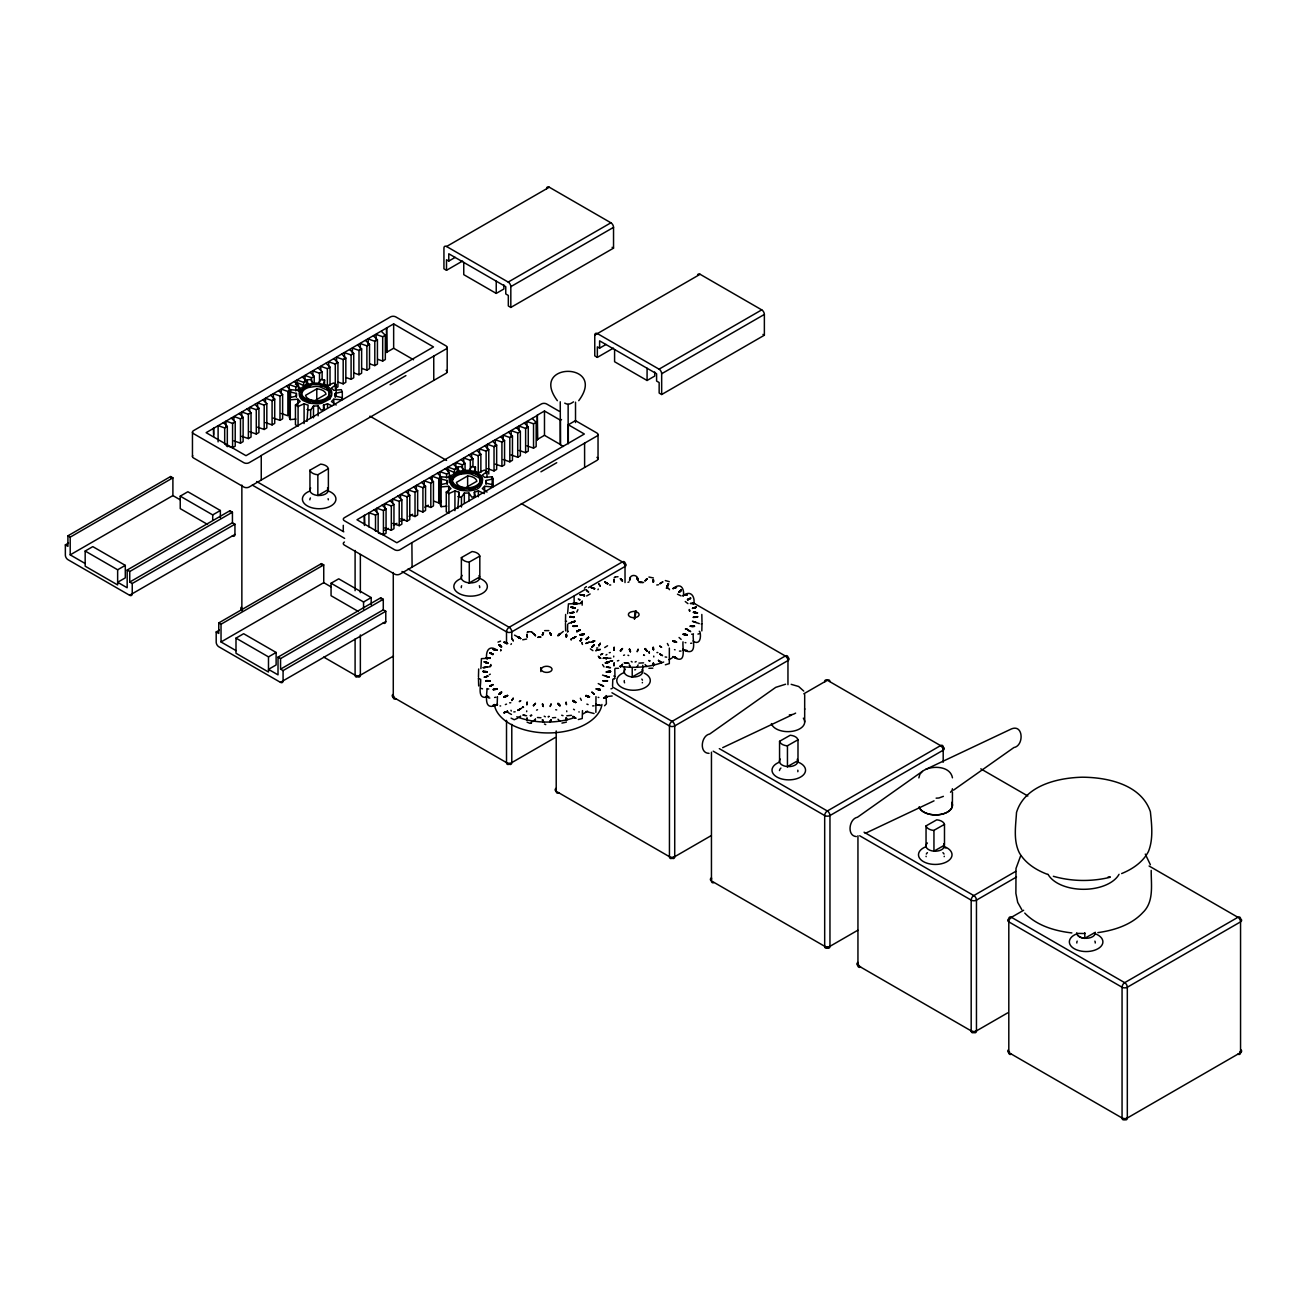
<?xml version="1.0" encoding="UTF-8"?>
<svg xmlns="http://www.w3.org/2000/svg" width="1307" height="1307" viewBox="0 0 1307 1307"><rect width="100%" height="100%" fill="white"/><g stroke="black" fill="none" stroke-linecap="round" stroke-linejoin="round"><path stroke-width="1.5" d="M85.167 551.031L85.167 566.192L117.646 584.948L117.646 569.787L85.167 551.031L92.797 546.62L125.292 565.376L125.292 577.874L117.646 582.269L127.171 587.774L127.171 570.032L229.885 510.743L232.434 512.213L232.434 522.751L129.736 582.056L129.736 571.518L232.434 512.213M235.995 638.126L235.995 653.271L268.49 672.027L268.49 656.882L235.995 638.126L243.641 633.715L276.12 652.471L276.12 664.953L268.49 669.364L278.015 674.853L278.015 657.127L380.713 597.822L383.278 599.292L383.278 609.846L280.564 669.135L280.564 658.597L383.278 599.292M526.884 720.239L527.048 717.837L527.031 720.435M527.195 702.12L526.884 704.718L526.884 703.215M566.601 635.512L566.388 637.015L566.405 634.401L566.552 636.313M613.849 649.269L614.127 647.455L613.914 649.971L613.898 648.468M785.589 684.231L775.737 687.351L709.685 734.028C701.14 735.482 698.869 753.355 709.048 753.338M804.671 709.325L804.687 694.572M922.889 770.999L857.441 817.267C849.109 818.705 846.593 835.876 856.314 836.562M478.46 676.846L478.672 668.988M488.769 696.566L485.992 696.745L488.083 696.745C476.222 700.536 481.303 685.26 480.633 679.199M487.184 659.202C485.485 657.062 486.269 642.75 497.134 650.118L493.164 649.416L497.183 650.232M487.07 688.544C486.563 697.628 483.721 711.09 497.134 704.718L493.18 705.388C495.957 706.401 497.722 702.986 497.51 704.702M497.183 704.604L493.147 705.437L497.183 704.604L497.444 696.615M565.474 622.099L565.637 614.453M567.663 624.436L567.499 632.082L568.218 631.314M574.198 604.438L574.083 596.237M582.154 605.174L582.252 601.334L581.533 602.364M582.481 710.616L582.219 718.54L578.347 719.536M606.138 695.569L606.383 703.836L604.553 705.764M701.826 630.889L701.99 623.243M582.497 644.449L582.023 643.714M613.914 649.971L614.208 647.373L614.159 649.693M669.511 589.702L669.037 588.967M653.418 579.654L653.565 581.566M566.601 719.324L566.339 717.935L566.307 720.5L566.552 718.523M297.016 385.679L300.153 387.999L297.833 390.303L290.268 389.682L289.304 391.773L296.395 393.423L296.395 396.086L289.304 397.736L290.268 399.811L290.268 419.58L295.937 419.122M450.98 475.078L448.677 477.382L441.113 476.777L440.149 478.852L447.223 480.502L447.223 483.165L440.149 484.832L441.113 486.907L441.113 506.675L446.782 506.201M526.672 711.678L526.721 710.877M613.686 656.931L613.735 656.114M526.95 634.499L527.048 637.015L527.031 634.401M566.486 720.353L566.388 717.837M613.963 579.736L614.078 582.252L614.045 579.654M683.006 596.27C684.803 593.051 682.858 580.357 672.958 588.624L676.52 587.333M526.835 704.032L527.048 702.3L526.884 704.718M566.486 704.62L566.143 702.071L566.307 704.457M918.87 777.894L919.834 774.316L922.252 771.489M531.394 723L531.443 721.921L531.345 723.179M653.418 665.671L653.402 663.074L653.631 664.577M653.631 580.765L653.402 582.252M687.319 594.652L683.332 595.371C693.233 588.607 695.553 601.089 693.282 604.438M566.241 636.803L566.307 634.336L566.143 636.721M500.744 650.592L500.81 649.628L500.712 650.755M490.909 664.479L490.027 666.733L482.92 667.681L487.005 667.06M577.923 609.666L576.779 612.052M926.402 769.088L1011.52 728.881C1023.626 723.964 1024.051 745.84 1013.905 747.539L953.489 790.163M649.073 652.945L649.22 651.556L649.367 653.075M571.175 639.695L571.273 638.731L571.143 639.875M634.336 619.028L635.12 611.594L636.084 611.121L634.745 618.815M614.127 647.455L614.045 649.775M510.972 710.273L511.282 711.041M687.319 650.674L683.332 649.971C698.706 657.062 691.909 639.384 693.396 633.781M567.597 613.587L568.447 603.867L580.275 603.573L582.236 601.351L581.599 602.282M584.474 588.183L586.402 586.582M566.356 722.15L561.945 723.098M614.094 577.939L615.205 576.975M566.339 636.901L566.405 634.401M590.16 593.966L586.647 595.959M307.031 421.36L308.093 405.121L304.09 403.798L298.078 406.51L295.447 404.99L300.153 401.51L297.833 399.207L290.268 399.811M307.031 383.964L307.031 380.01L310.641 379.455L313.5 383.539L318.124 383.539L320.983 379.455L324.577 380.01L323.515 384.372L327.518 385.712L333.53 383L336.177 384.519L336.177 396.38M457.875 508.439L458.937 492.216L454.934 490.877L448.905 493.589L446.275 492.069L450.98 488.606L448.677 486.286L441.113 486.907M457.875 473.02L457.875 467.089L461.469 466.534L464.328 470.634L468.952 470.634L471.811 466.534L475.421 467.089L474.343 471.468L478.346 472.791L484.374 470.079L487.005 471.598L487.005 477.529M551.031 704.032L550.149 706.483L551.08 704.13M638.045 649.269L637.179 651.736L638.094 649.383M693.543 641.557L693.151 640.806M328.367 398.047L329.478 396.005M329.397 396.266L328.776 391.724A10.407 6.012 0 0 0 327.6 390.319L319.856 386.823A14.148 8.169 0 0 0 315.559 386.431L308.697 387.46A14.148 8.169 0 0 0 303.191 390.63L301.492 393.75A14.148 8.169 0 0 0 302.587 397.834L303.91 399.223M637.898 579.736L637.032 577.906L638.094 580.422C638.502 574.051 629.239 573.642 629.631 580.177L630.301 578.07M584.523 595.388L584.474 596.27M550.018 722.183L550.884 720.353M638.094 664.904L636.934 667.469M551.08 719.667L550.1 722.101L550.95 719.847L550.525 721.056M629.517 580.243L630.431 577.906M542.601 634.941L543.287 632.833M490.288 674.167L489.373 674.641M668.547 583.886L667.371 586.304L668.547 583.886L667.893 585.667M581.599 638.747L580.88 640.43M595.861 712.331L595.992 696.615M512.099 700.323L513.324 698.052L512.148 699.882M599.112 645.576L600.338 643.305L599.178 645.135M511.854 700.568L512.573 699.114M598.867 645.805L599.586 644.367M300.022 392.002L299.711 392.688A16.19 9.345 0 0 0 299.711 396.511L300.136 397.426A16.141 9.312 0 0 0 303.126 400.579L309.138 403.177L317.242 403.896A16.19 9.345 0 0 0 321.996 403.177L329.707 399.141M452.908 479.228L452.336 480.829A14.148 8.169 0 0 0 452.925 484.162M629.092 581.844L627.981 582.318M614.927 678.202L613.882 678.872L614.649 678.562M701.892 623.57L701.255 624.027M565.523 621.871L566.568 621.233M667.24 586.075L668.367 583.706L667.142 585.993M582.203 601.465L581.501 602.462M580.226 640.838L581.452 638.551L580.357 641.051L581.533 638.649L580.308 640.936L581.288 639.646M1020.767 855.546L1016.013 868.42L1015.882 893.367L1017.712 902.418L1021.813 909.672M595.976 651.033L596.139 650.461M668.302 584.899L667.371 586.304M300.153 391.741L304.123 387.983L310.658 385.696M452.941 479.179L454.035 477.725A14.148 8.169 0 0 1 459.541 474.539L460.783 474.18M636.166 661.554L635.12 662.045M310.641 417.962L310.641 410.055L313.5 405.971L318.124 405.971L320.983 410.055L324.577 409.499L323.515 405.121L327.518 403.798L332.027 405.824M461.469 507.018L461.469 497.134L464.328 493.049L468.952 493.049L471.811 497.134L475.421 496.578L474.343 492.216L478.346 490.877L484.374 493.589M527.178 632.359L528.191 631.722M612.166 695.994L605.353 696.68L607.445 696.631M535.347 703.395L533.321 705.404M622.361 648.631L620.498 650.87L622.361 648.631L620.335 650.657L622.263 648.533L621.331 649.579M595.927 704.718L595.976 703.82M683.006 641.851C682.254 648.68 687.139 665.606 672.958 656.718L676.52 658.009L673.04 656.735M533.485 721.366L534.922 719.765M622.263 664.593L620.335 666.701L622.491 664.381L620.433 666.668L621.936 665.018M336.177 384.519L331.472 387.999L333.775 390.303L341.339 389.682L342.303 391.773L335.229 393.423L335.229 396.086L342.303 397.736L341.339 399.811L333.775 399.207L331.472 401.51L336.177 404.99M487.005 471.598L482.299 475.078L484.619 477.382L492.184 476.777L493.147 478.852L486.057 480.502L486.057 483.165L493.147 484.832L492.184 486.907L484.619 486.286L482.299 488.606L487.005 492.069M536.556 710.109L537.536 709.734M623.57 655.362L624.55 654.987M557.958 635.708L563.317 631.428M535.429 719.226L533.321 721.448L535.478 719.144M645.887 579.802L646.932 578.821L645.103 580.782L647.145 578.642L644.988 580.945M622.491 664.381L620.433 666.668L621.593 665.524M558.873 634.565L559.919 633.568L558.007 635.61L559.951 633.487L558.089 635.545M329.723 399.125L331.668 395.564L331.275 392.378M593.607 645.838L592.022 647.063L594.211 644.906L592.022 647.063L594.211 644.906L592.872 646.524M679.885 591.777L681.274 590.258L679.052 592.3L681.143 590.029L678.856 591.957L681.045 589.931L679.003 592.185L680.62 591.091M499.829 693.69L501.61 692.089L499.225 694.213L500.467 693.053M586.843 638.943L588.542 637.359L586.418 639.352M499.176 694.295L501.529 692.106L499.176 694.295L500.581 693.02M586.206 639.548L588.542 637.359L586.206 639.548L587.595 638.257M487.184 695.651L486.923 696.304M682.94 649.938L683.006 649.073M499.225 694.213L501.414 692.253M699.163 633.732L697.954 634.091M548.989 716.465L548.107 716.808L549.054 716.416M594.26 645.021L591.989 646.932M681.274 590.258L678.937 592.071L680.081 591.025M327.926 398.553L326.423 399.828M610.941 688.854L612.248 688.397M598.296 589.049L597.952 589.702M648.893 577.04L653.369 577.939M618.57 668.285L615.238 668.367M606.138 659.3L606.481 658.434M578.723 400.694C608.049 361.582 528.044 361.582 557.37 400.694M618.766 660.492L617.41 660.901M612.428 660.917L610.189 660.721L612.624 660.754M605.108 697.807L603.638 698.069L605.337 697.611M531.377 715.484L530.397 715.681L531.753 715.256M477.676 486.596L480.47 482.528L479.62 478.803A10.407 6.012 0 0 0 478.427 477.398L470.683 473.902A14.148 8.169 0 0 0 466.403 473.51L460.881 474.163M607.543 645.772L604.716 647.537M522.245 707.495L523.535 707.283L522.604 707.299M609.258 652.748L610.32 652.503M511.413 643.714L510.939 644.449M519.304 709.619L517.915 710.387L520.79 708.59L517.915 710.387L520.79 708.59M665.361 664.789L669.315 663.58L669.347 648.092M544.611 630.628L548.826 630.611M574.165 637.571L572.842 638.453L575.635 636.77L572.809 638.535L575.799 636.623L573.005 638.371M662.665 582.023L660.019 583.608M519.778 701.516L520.66 700.895M661.228 582.742L659.855 583.706L662.747 581.876M519.255 701.581L520.594 700.65M572.907 638.404L575.733 636.64M606.922 654.464L605.958 655.068M490.697 685.881L492.821 684.721L489.749 686.355L492.984 684.574L489.864 686.224M577.727 631.118L579.834 629.958L576.877 631.461L579.998 629.811L576.779 631.608L579.932 629.827L576.812 631.51L579.883 629.876L578.298 630.628M688.724 599.456L690.7 598.214L687.629 599.848L689.753 598.916M477.251 486.907L475.307 488.017M518.944 709.832L519.892 709.227M658.467 584.752L656.784 584.997M923.445 770.624L925.715 769.382M491.285 685.374L489.798 686.273L492.902 684.59L491.236 685.44M795.62 713.116L794.133 713.9A12.711 12.547 53.7 0 1 792.892 714.357L791.241 714.717A16.762 9.672 0 0 1 789.33 714.88M943.393 796.355L939.014 797.956A16.762 9.672 0 0 1 936.122 798.152M446.569 246.5L549.283 187.211L610.908 222.794A3.725 2.157 60 0 1 613.538 227.353L613.538 248.134L510.825 307.439L508.325 305.985L508.325 295.447L505.76 293.961L505.76 286.674L448.775 253.77L448.775 261.073L446.504 259.75L446.504 270.304L443.939 268.817L443.939 248.02A3.725 2.157 60 0 1 446.569 246.5L508.194 282.083A3.725 2.157 60 0 1 510.825 286.641L510.825 307.439M448.775 261.073L455.195 257.365M446.504 270.304L462.564 261.024M386.464 328.057L393.652 323.907L433.499 346.927L245.994 455.686L206.13 432.666L386.464 328.057L386.709 352.531L386.709 328.188M295.447 384.519L298.078 383L304.09 385.712L308.093 384.372L307.031 380.01M218.106 441.88L218.106 425.657L224.69 427.944L227.32 426.425L223.366 422.618M225.997 427.177L225.997 421.099L232.581 423.386L235.211 421.867L231.274 418.06M233.904 420.593L233.904 416.541L240.488 418.828L243.118 417.309L239.165 413.502M241.795 418.06L241.795 411.983L248.379 414.254L251.026 412.734L247.072 408.944M249.702 411.476L249.702 407.425L256.286 409.695L258.917 408.176L254.963 404.369M257.61 408.944L257.61 402.85L264.194 405.137L266.824 403.618L262.87 399.811M265.501 402.344L265.501 398.292L272.085 400.579L274.715 399.06L270.778 395.253M273.408 399.811L273.408 393.734L279.992 396.021L282.622 394.502L278.669 390.695M281.299 393.227L281.299 389.176L287.883 391.447L290.53 389.927L286.576 386.137M289.206 390.695L289.206 384.617L295.79 386.888L298.421 385.369L294.467 381.579M297.097 384.111L297.097 380.043L303.681 382.33L306.328 380.811L302.374 377.004M305.005 381.579L305.005 375.485L311.589 377.772L314.219 376.253L310.265 372.446M312.912 374.978L312.912 370.927L319.496 373.214L322.126 371.694L318.173 367.888M320.803 370.42L320.803 366.368L327.387 368.639L330.017 367.12L326.08 363.33M328.71 365.862L328.71 361.81L335.295 364.081L337.925 362.562L333.971 358.772M336.602 363.33L336.602 357.236L343.186 359.523L345.832 358.004L341.879 354.197M344.509 358.772L344.509 352.678L351.093 354.965L353.723 353.445L349.77 349.639M352.416 354.197L352.416 348.119L359 350.407L361.631 348.887L357.677 345.081M360.307 349.639L360.307 343.561L366.891 345.849L369.522 344.313L365.584 340.523M368.215 345.081L368.215 339.003L374.799 341.274L377.429 339.755L373.475 335.964M376.106 340.523L376.106 334.445L382.69 336.716L385.32 335.196L381.383 331.39M316.784 388.865L305.609 395.318A10.244 5.914 0 0 0 314.824 400.645L325.998 394.191A10.244 5.914 0 0 0 316.784 388.865L316.784 400.726M232.434 522.751L234.95 524.205L234.95 534.449L129.605 595.273L67.98 559.69A3.725 2.157 60 0 1 65.35 555.132L65.35 544.888L67.915 546.359L67.915 535.821L170.629 476.532L172.9 477.839L172.9 495.582L70.202 554.871L85.167 563.513M386.464 352.384L393.652 348.25L413.567 359.752M508.194 282.083L610.908 222.794M67.915 535.821L70.202 537.144L172.9 477.839M463.756 262.413L463.756 274.65L496.235 293.405L503.881 288.994L503.881 284.91M510.825 286.641L613.538 227.353M225.997 445.426L232.581 447.713L235.211 446.193L235.211 421.867M233.904 440.867L240.488 443.155L243.118 441.635L243.118 417.309M241.795 436.309L248.379 438.58L251.026 437.061L251.026 412.734M249.702 431.751L256.286 434.022L258.917 432.503L258.917 408.176M257.61 427.177L264.194 429.464L266.824 427.944L266.824 403.618M265.501 422.618L272.085 424.906L274.715 423.386L274.715 399.06M273.408 418.06L279.992 420.348L282.622 418.828L282.622 394.502M338.252 382.134L343.186 383.85L345.832 382.33L345.832 358.004M346.159 377.576L351.093 379.291L353.723 377.772L353.723 353.445M354.05 373.018L359 374.733L361.631 373.214L361.631 348.887M361.957 368.46L366.891 370.175L369.522 368.639L369.522 344.313M369.848 363.901L374.799 365.601L377.429 364.081L377.429 339.755M377.756 359.327L382.69 361.042L385.32 359.523L385.32 335.196M65.35 544.888L68.552 543.026M207.584 524.434L180.235 508.635L180.235 496.154L187.865 491.742L220.36 510.498L220.36 517.637M261.057 455.571L446.063 349.002A3.725 2.157 0 0 0 446.095 345.93L395.792 316.898A3.725 2.157 0 0 0 390.532 316.898L193.583 430.607A3.725 2.157 0 0 0 193.534 433.663L243.854 462.711A3.725 2.157 0 0 0 249.114 462.711L261.253 455.702L261.253 480.028L249.114 487.037A3.725 2.157 0 0 1 243.854 487.037L193.534 457.989A3.725 2.157 0 0 1 192.75 455.637M390.107 384.732L405.905 375.615M446.095 370.273A3.725 2.157 0 0 1 446.063 373.328L261.253 480.028M117.646 569.787L125.292 565.376M180.235 496.154L212.714 514.909L220.36 510.498M309.955 470.193L320.672 464.116A9.312 5.375 0 0 1 328.384 468.658L328.384 489.488L317.846 495.582L317.846 474.751A9.312 5.375 0 0 1 309.955 470.193L309.955 491.007M317.846 474.751L328.384 468.658M129.736 582.056L132.236 583.494L234.95 524.205M594.767 335.115L700.111 274.29L761.736 309.873A3.725 2.157 60 0 1 764.366 314.432L764.366 335.213L661.669 394.518L659.153 393.064L659.153 382.526L656.588 381.056L656.588 373.753L599.619 340.849L599.619 348.152L597.348 346.845L597.348 357.383L594.767 355.896L594.767 335.115A3.725 2.157 60 0 1 597.413 333.595L659.038 369.162A3.725 2.157 60 0 1 661.669 373.737L661.669 394.518M599.619 348.152L606.04 344.444M597.348 357.383L613.391 348.119M537.308 415.136L537.487 439.773L537.308 415.136L544.48 411.002L560.409 420.2L561.536 419.547M537.536 415.283L356.974 519.761L396.838 542.764L584.343 434.006L568.316 424.759L568.316 443.759M368.933 526.933L368.933 512.752L375.517 515.023L378.148 513.504L374.21 509.714M376.841 512.246L376.841 508.194L383.425 510.465L386.055 508.946L382.101 505.139M384.732 509.714L384.732 503.62L391.316 505.907L393.962 504.388L390.009 500.581M392.639 503.113L392.639 499.062L399.223 501.349L401.853 499.829L397.9 496.023M400.546 498.555L400.546 494.503L407.13 496.791L409.761 495.255L405.807 491.465M408.438 496.023L408.438 489.945L415.022 492.216L417.652 490.697L413.715 486.907M416.345 491.465L416.345 485.387L422.929 487.658L425.559 486.139L421.606 482.332M424.236 486.907L424.236 480.813L430.82 483.1L433.45 481.58L429.513 477.774M432.143 482.332L432.143 476.254L438.727 478.542L441.358 477.022L437.404 473.216M440.034 477.774L440.034 471.696L446.618 473.984L449.265 472.464L445.311 468.658M447.942 471.19L447.942 467.138L454.526 469.409L457.156 467.89L453.202 464.099M455.849 468.658L455.849 462.58L462.433 464.851L465.063 463.332L461.11 459.525M463.74 464.099L463.74 458.005L470.324 460.293L472.954 458.773L469.017 454.967M471.647 459.525L471.647 453.447L478.231 455.735L480.862 454.215L476.908 450.409M479.538 454.967L479.538 448.889L486.122 451.176L488.769 449.657L484.815 445.85M487.446 450.409L487.446 444.331L494.03 446.602L496.66 445.083L492.706 441.292M495.353 445.85L495.353 439.773L501.921 442.044L504.567 440.524L500.614 436.734M503.244 441.292L503.244 435.198L509.828 437.486L512.458 435.966L508.505 432.16M511.151 436.734L511.151 430.64L517.735 432.927L520.366 431.408L516.412 427.601M519.042 430.134L519.042 426.082L525.626 428.369L528.257 426.85L524.319 423.043M526.95 427.601L526.95 421.524L533.534 423.795L536.164 422.275L532.21 418.485M467.628 475.944L456.453 482.397A10.244 5.914 0 0 0 465.668 487.723L476.843 481.27A10.244 5.914 0 0 0 467.628 475.944L467.628 487.805M383.278 609.846L385.777 611.284L385.777 621.528L280.45 682.352L218.824 646.769A3.725 2.157 60 0 1 216.194 642.211L216.194 631.967L218.759 633.454L218.759 622.916L321.457 563.611L323.744 564.918L323.744 582.661L221.03 641.966L235.995 650.608M537.308 439.479L544.48 435.329L560.409 444.527L560.409 420.2M659.038 369.162L761.736 309.873M218.759 622.916L221.03 624.223L323.744 564.918M384.748 530.348L388.228 528.338M393.456 525.332L396.952 523.306M400.432 521.297L403.912 519.287M409.14 516.265L412.62 514.255M424.824 507.214L428.304 505.205M568.316 424.759L575.456 420.625L596.94 433.025A3.725 2.157 0 0 1 596.891 436.081L411.885 542.666L412.097 567.107L399.942 574.132A3.725 2.157 0 0 1 394.681 574.132L344.378 545.084A3.725 2.157 0 0 1 344.411 542.013M614.584 349.492L614.584 361.729L647.079 380.484L654.709 376.073L654.709 372.005M661.669 373.737L764.366 314.432M378.491 533.076L383.425 534.792L386.055 533.272L386.055 508.946M384.732 527.946L391.316 530.234L393.962 528.714L393.962 504.388M392.639 523.388L399.223 525.675L401.853 524.156L401.853 499.829M400.546 518.83L407.13 521.117L409.761 519.598L409.761 495.255M410.088 514.844L415.022 516.543L417.652 515.023L417.652 490.697M417.979 510.285L422.929 511.985L425.559 510.465L425.559 486.139M425.886 505.711L430.82 507.426L433.45 505.907L433.45 481.58M433.793 501.153L438.727 502.868L441.358 501.349M487.446 468.658L494.03 470.928L496.66 469.409L496.66 445.083M495.353 464.099L501.921 466.37L504.567 464.851L504.567 440.524M503.244 459.541L509.828 461.812L512.458 460.293L512.458 435.966M511.151 454.967L517.735 457.254L520.366 455.735L520.366 431.408M519.042 450.409L525.626 452.696L528.257 451.176L528.257 426.85M526.95 445.85L533.534 448.138L536.164 446.602L536.164 422.275M216.194 631.967L219.396 630.121M560.246 401.772L560.409 444.527M358.428 611.513L331.063 595.714L331.063 583.232L338.709 578.821L371.188 597.577L371.188 604.716M540.935 471.811L556.733 462.694M596.94 457.352A3.725 2.157 0 0 1 596.891 460.423L412.097 567.107M268.49 656.882L276.12 652.471M331.063 583.232L363.558 601.988L371.188 597.577M461.371 578.446L461.371 557.615L472.088 551.538A9.312 5.375 0 0 1 479.816 556.096L479.816 576.926L469.099 582.987M461.371 557.615A9.312 5.375 0 0 0 469.099 562.157L479.816 556.096M280.564 669.135L283.08 670.589L385.777 611.284M359.474 675.703L393.456 656.081M625.024 582.579L625.024 566.486A3.725 2.157 0 0 0 625.024 563.448A3.725 2.157 -60 0 0 622.393 561.912L509.158 627.295A3.725 2.157 -60 0 0 506.512 631.853L506.512 643.926M584.948 589.62L511.789 631.853A3.725 2.157 0 0 1 506.512 631.853L401.984 571.502M588.444 587.611L625.024 566.486A3.725 2.157 60 0 0 622.393 561.912M497.983 642.129L500.548 641.116M632.033 677.059L642.75 670.981L642.75 665.312M555.344 737.475L511.789 762.618A3.725 2.157 60 0 1 509.158 764.138A3.725 2.157 -60 0 1 506.512 762.618L393.276 697.235A3.725 2.157 0 0 1 392.835 694.507M787.958 684.688L787.958 657.503A3.725 2.157 -60 0 0 785.327 655.983L672.092 721.366A3.725 2.157 -60 0 0 669.445 725.924L669.445 856.689A3.725 2.157 -60 0 0 672.092 858.209L711.302 835.565M787.958 657.503A3.725 2.157 0 0 1 787.958 660.558L674.722 725.924A3.725 2.157 0 0 1 669.445 725.924L611.954 692.743M803.789 693.821L827.331 680.244A3.725 2.157 -60 0 1 829.945 681.486M779.56 762.128L779.56 741.298L790.261 735.237A9.312 5.375 0 0 1 797.989 739.778L797.989 760.609L787.271 766.686M779.56 741.298A9.312 5.375 0 0 0 787.271 745.856L797.989 739.778M943.197 762.242L943.197 747.13A3.725 2.157 -60 0 0 940.566 745.611L827.331 810.993A3.725 2.157 -60 0 0 824.684 815.552L824.684 946.317A3.725 2.157 -60 0 0 827.331 947.836L857.833 930.225M824.701 681.535A3.725 2.157 60 0 1 827.331 680.244L943.197 747.13A3.725 2.157 0 0 1 943.197 750.185L829.961 815.552A3.725 2.157 0 0 1 824.684 815.552L713.197 751.182M926.042 846.707L926.042 825.877L936.76 819.816A9.312 5.375 0 0 1 944.487 824.358L944.487 845.188L933.77 851.265M926.042 825.877A9.312 5.375 0 0 0 933.77 830.435L944.487 824.358M1015.637 871.426L973.813 895.573A3.725 2.157 -60 0 0 971.183 900.131L971.183 1030.896A3.725 2.157 -60 0 0 973.813 1032.416L1007.811 1012.794M1016.519 876.997L976.46 900.131A3.725 2.157 0 0 1 971.183 900.131L859.696 835.761M1010.556 917.808L1023.642 910.26M1076.919 933.819A9.312 5.375 0 0 0 1084.63 938.361L1095.348 932.299M950.516 792.238L952.051 790.425A16.762 9.672 0 0 0 952.378 788.758M576.779 631.608L578.74 630.578M489.749 686.355L491.726 685.325M687.596 599.717L690.651 598.083L687.482 599.472M687.547 599.586L689.099 598.753M324.626 400.857L325.557 400.367M517.703 718.197L514.239 719.732L511.102 718.164M531.492 715.419L530.397 715.664M515.154 711.792L513.814 711.923M722.706 747.653L791.568 715.109M865.185 833.392L934.031 800.848M506.463 711.711L504.045 712.625L507.492 711.465L503.979 712.756L507.573 711.335L503.93 712.756L507.541 711.416M522.408 707.397L523.306 707.267M691.811 643.191L690.651 643.305M505.76 696.19L507.541 695.683L504.012 696.974L507.492 695.553M504.012 696.974L507.541 695.683L504.045 697.105M1121.635 873.566C1132.45 869.171 1142.906 862.146 1148.428 851.543C1153.46 839.045 1151.728 824.733 1150.372 811.663C1141.174 784.527 1107.633 777.306 1082.212 777.208C1057.379 777.828 1024.59 785.621 1016.503 812.513C1015.735 825.877 1013.137 840.63 1019.46 853.046C1025.668 863.519 1036.5 870.266 1047.675 874.416M596.613 648.043L597.789 647.994M509.599 702.807L510.776 702.758M594.064 713.508L586.01 711.482M1109.872 876.654L1107.781 877.307M323.777 401.233L323.581 401.331A14.148 8.169 0 0 1 317.029 402.719L312.667 402.589M474.604 488.328L474.408 488.41A14.148 8.169 0 0 1 469.295 489.668M652.83 668.171L648.893 668.285M925.65 769.415C934.358 765.543 950.352 766.441 952.46 777.812M585.863 643.501L589.506 642.08L586.01 643.354M635.594 669.641L634.712 669.854M665.361 580.553L669.298 581.68M572.401 622.197L574.933 621.397L568.398 623.504M485.387 676.961L487.919 676.144L484.293 677.157L486.629 676.585M673.04 588.591L676.422 587.464M506.544 704.13L505.368 704.571M693.837 608.212L696.239 607.281L692.547 608.409L696.223 607.151L692.53 608.278L695.063 607.837M606.807 662.959L609.225 662.045L605.533 663.172L609.193 661.914L605.484 662.894L609.193 661.914M507.573 711.335L505.286 712.152M592.774 641.427L594.554 640.936L590.993 642.08M594.603 641.067L591.042 642.211M505.858 696.451L507.573 695.814M592.3 642.08L593.476 641.655M505.286 696.843L506.463 696.419M571.224 622.524L574.982 621.282L571.224 622.524L574.982 621.282L571.257 622.442L573.642 621.822M680.996 651.066L679.46 651.098M593.982 705.829L592.626 705.911M484.358 677.14L487.919 676.144M696.174 607.02L692.547 608.409M643.583 582.481L638.42 581.893M495.892 704.783L494.552 705.028M638.894 663.123L643.567 662.845M604.782 697.938L603.638 698.052M582.203 634.532L584.18 634.189L580.194 634.908L584.196 634.32L580.21 635.039L582.236 634.663M497.134 688.805L493.196 689.786L497.183 689.083L495.206 689.426M526.639 639.041L522.702 639.793M566.797 715.795L571.453 715.337M605.5 663.041L608.049 662.584M624.158 662.796L629.01 663.368M683.267 595.486L687.27 594.767L685.26 594.979M610.679 584.997L609.454 584.981M1110.247 877.242C1091.623 881.8 1071.805 881.539 1053.344 876.294M571.273 612.787L574.034 612.313L569.966 612.852L574.018 612.379M484.26 667.55L485.616 667.371M681.094 595.91L677.467 594.162M694.834 617.41L697.53 616.888L693.445 617.427L697.513 616.757L693.445 617.28L696.19 617.247M607.82 672.174L610.516 671.635L606.432 672.174L610.5 671.504L606.432 672.043L609.176 671.994M497.134 704.718L493.18 705.388M500.63 705.943L500.026 705.943M582.285 642.603L581.615 642.701M495.941 697.219L494.601 697.464M697.481 616.61L693.429 617.018M610.467 671.373L606.432 672.043L610.516 671.635M656.931 652.552L657.846 652.552M569.95 612.918L572.646 612.607M580.161 634.63L584.098 633.928L580.194 634.908M581.566 634.973L582.906 634.728M600.305 649.399L596.253 650.232L600.256 649.53M497.085 688.675L493.147 689.393L497.166 688.936M666.652 657.16L665.149 656.964M1097.847 932.626C1114.234 930.355 1131.323 924.964 1142.873 912.531C1154.31 901.569 1151.026 884.431 1151.206 870.413M615.238 576.959L618.031 576.73M528.208 631.722L531.557 631.804M636.084 611.121L632.359 611.594A5.342 3.088 0 0 0 629.353 616.365A5.342 3.088 0 0 0 638.126 616.365A5.342 3.088 0 0 0 635.12 611.594M697.513 616.757L693.445 617.28L697.53 616.888M489.815 698.052L488.344 697.791M555.72 709.75L556.668 709.93M579.23 711.972L578.838 711.923M555.655 717.527L552.469 717.755M575.096 626.167L577.171 626.118L573.021 625.955L577.171 625.988M485.992 680.833L490.174 681.012L485.992 681.11L490.141 680.735L486.008 680.702L488.066 680.653M522.767 715.043L526.639 715.795M574.41 603.54L577.171 603.475L573.005 603.458L577.188 603.556L573.005 603.377L575.799 603.556M487.38 658.287L490.141 658.189L485.992 658.091L490.174 658.303L485.992 658.14L490.174 658.303M691.681 626.461L694.474 626.347L690.292 626.265L693.069 626.494M604.651 681.225L607.445 681.11L603.279 680.882L607.445 680.833L603.295 680.735L607.428 680.702M694.458 641.998C702.316 645.201 700.666 630.529 699.261 631.314M575.096 626.02L573.005 626.216L577.188 626.265L573.005 626.347L575.096 626.298M490.141 658.189L481.433 658.63L480.894 668.629M487.38 689.001L488.785 688.952M694.458 603.377L690.292 603.475L694.458 603.344M607.445 658.14L603.279 658.238L610.924 658.222M685.522 629.108L687.302 629.075L685.456 628.928M573.005 603.377L577.171 603.475M600.91 658.369L598.247 656.228M488.083 680.914L490.158 680.882L485.992 680.963M687.923 603.622L685.26 601.514M650.053 660.901L648.697 660.509L649.661 660.885M485.992 696.745L487.38 696.549M563.039 715.664L561.683 715.239M692.367 634.238L691.664 634.205M485.992 658.14L488.785 658.32M1078.357 933.41L1084.892 933.525M603.295 680.735L607.445 680.963L603.279 681.012L606.056 681.257M690.308 625.988L694.458 625.955M690.292 626.265L694.474 626.347M537.455 717.51L540.967 717.755M482.495 688.854L481.188 688.381M627.948 655.248L628.732 655.526M641.083 582.432L639.482 582.318L642.668 582.563M626.38 662.91L627.981 663.008L624.795 662.763M572.025 616.757L574.051 617.018L570.032 616.496L574.034 617.28L569.95 616.888L574.018 617.427L569.966 616.757L571.96 617.149M484.946 671.896L487.005 672.043L482.953 671.504L487.021 671.896L482.953 671.504M545.738 724.601L544.447 724.013M693.445 612.379L697.53 612.918L693.429 612.264L695.438 612.493M606.432 667.142L610.516 667.681L606.415 667.027L608.458 667.223M603.279 680.882L605.353 681.045M581.566 595.061L584.18 595.404L580.21 594.767L584.196 595.486L580.161 594.652L584.196 595.486M494.552 649.808L495.892 650.053M684.574 634.728L687.27 635.039L683.267 634.32L685.897 634.973M597.544 689.492L600.256 689.786L596.27 688.936L598.884 689.72M683.3 634.189L687.27 634.908L683.365 633.928M600.256 705.323L596.253 704.604L600.272 705.437L598.247 705.11M694.834 612.607L696.19 612.787M569.966 616.757L574.034 617.28M483.002 671.243L487.037 671.765L485.011 671.504M1071.871 932.937C1054.847 930.96 1036.974 925.764 1024.753 913.087M572.009 616.871L574.034 617.149M582.203 594.979L580.177 594.652L584.147 595.371L580.194 594.701L582.906 595.289M685.26 650.363L687.27 650.641M791.176 684.329L798.626 686.485L803.723 691.06M604.014 666.848L602.543 664.593M632.163 662.012L631.232 661.44M545.346 716.791L544.218 716.187M469.719 472.53L471.304 472.775M463.495 489.668L459.541 488.818M307.031 409.499L310.641 410.055M457.875 496.578L461.469 497.134M493.147 649.399L495.124 649.71M530.119 723.408L527.08 722.15M564.738 403.128A16.125 9.312 60 0 0 568.055 404.288L568.137 404.304A16.092 9.28 -60 0 0 573.512 401.853M685.178 642.603L685.865 642.717M598.165 697.35L598.835 697.481M683.267 634.32L687.27 635.039M600.305 689.393L596.302 688.805L600.256 689.655M600.256 689.786L596.253 689.083L598.23 689.426M685.293 634.401L687.286 634.761M685.26 634.532L687.27 634.908M613.882 675.98L614.927 676.634M479.555 678.856L478.509 678.202M514.533 635.137L520.529 638.404L517.768 636.689L520.529 638.404L519.222 637.506M592.888 650.641L590.372 648.86M523.666 715.076L525.169 715.468M487.968 662.894L484.243 661.914L486.106 662.322M571.257 607.151L574.949 608.278L571.257 607.151L574.982 608.147L571.306 607.02L573.169 607.461M486.024 662.584L487.936 663.041L486.057 662.453M605.435 676.029L609.225 677.271L602.543 675.098M605.533 676.144L609.193 677.189M592.3 587.938L594.603 588.738L590.944 587.333L594.505 588.624M505.286 642.701L507.573 643.501L503.93 642.08L507.492 643.371M674.004 641.655L676.422 642.341L672.909 640.936L674.69 641.427M586.974 696.419L589.392 697.105L585.895 695.683L587.676 696.19M309.955 402.082L307.553 401.331M676.471 642.08L672.958 640.806L676.422 642.341L672.876 641.067L675.18 642.08M587.627 696.321L589.457 696.843L585.944 695.553L589.424 696.974L585.895 695.683L588.166 696.843M674.608 641.688L676.438 642.211M594.603 588.738L591.058 587.464L594.554 588.673M696.239 622.524L692.449 621.266L699.278 623.602M571.371 606.905L575.015 608.016M571.224 607.281L574.933 608.409M488.001 662.78L484.358 661.652M484.211 662.045L487.919 663.172M485.387 662.584L486.629 662.959M676.52 658.009L672.909 656.669M674.494 649.612L675.098 649.824M586.01 695.438L589.506 696.713M588.085 704.571L586.892 704.13M281.299 413.502L287.883 415.773L287.883 391.447M591.058 587.464L593.476 588.379M612.542 686.224L612.803 679.199M507.573 643.501L504.045 642.211L506.463 643.126M600.583 684.639L603.687 686.355L598.247 683.577M457.336 487.952L458.381 488.41M492.853 654.464L489.798 652.83L492.821 654.595L489.864 652.716L492.984 654.219L489.864 652.716L492.984 654.219L491.35 653.516M448.905 470.079L454.934 472.791L458.937 471.468L457.875 467.089M687.629 629.958L690.7 631.608L687.547 629.827L689.165 630.628M600.616 684.721L602.2 685.44M578.74 599.456L579.834 599.962M578.282 598.949L579.883 599.717M605.844 582.677L607.543 583.641L604.651 581.86L607.657 583.788L604.716 581.876M518.83 637.424L520.643 638.535L517.801 636.77L519.778 638.012M575.733 702.3L572.907 700.536M573.659 701.516L575.635 702.545L572.842 700.65L574.606 702.104M476.777 474.506C486.71 477.741 481.646 490.027 472.824 490.256A16.19 9.345 0 0 1 468.069 490.975L459.966 490.256L453.97 487.674A16.141 9.312 0 0 1 450.98 484.538L450.556 483.59A16.19 9.345 0 0 1 450.556 479.767L454.95 475.078L463.086 472.53A16.19 9.345 0 0 1 476.777 474.506M306.508 400.857L304.711 399.828M661.522 655.085L662.535 655.64L659.676 653.843L661.522 655.068L660.558 654.464M575.635 718.066L573.005 716.481M612.117 247.317L613.538 248.134M762.961 334.412L764.366 335.213M559.2 411.231L546.636 403.977A3.725 2.157 0 0 0 541.359 403.977L344.411 517.686A3.725 2.157 0 0 0 344.378 520.741L394.681 549.79A3.725 2.157 0 0 0 399.942 549.79L411.885 542.666M560.246 444.625L563.399 446.439M369.93 416.165L446.569 460.407M521.346 503.587L625.024 563.448M692.988 602.674L786.226 656.506M980.789 768.843L1027.825 795.996M1149.082 866.002L1237.925 917.302A3.725 2.157 -60 0 1 1240.555 918.821A3.725 2.157 0 0 1 1240.555 921.86L1240.555 1052.609A3.725 2.157 60 0 1 1237.925 1054.128M364.441 525.463L364.392 515.236L364.604 523.47M256.678 481.531L343.79 531.835M408.111 568.953L509.158 627.295A3.725 2.157 60 0 1 511.789 631.853L511.789 637.898M612.852 687.172L672.092 721.366A3.725 2.157 60 0 1 674.722 725.924L674.722 856.689A3.725 2.157 60 0 1 672.092 858.209M719.307 748.633L827.331 810.993A3.725 2.157 60 0 1 829.961 815.552L829.961 946.317A3.725 2.157 60 0 1 827.331 947.836L711.449 880.934L711.449 752.195M864.058 832.2L973.813 895.573A3.725 2.157 60 0 1 976.46 900.131L976.46 1030.896A3.725 2.157 60 0 1 973.813 1032.416L857.947 965.514L857.947 835.745M1011.438 1054.128A3.725 2.157 -60 0 1 1008.808 1052.609L1008.808 921.86A3.725 2.157 0 0 1 1008.808 918.821A3.725 2.157 60 0 1 1011.438 917.302L1124.69 982.668A3.725 2.157 60 0 1 1127.32 987.242L1127.32 1117.991A3.725 2.157 60 0 1 1124.69 1119.511L1008.808 1052.609A3.725 2.157 0 0 1 1008.383 1049.88M252.3 485.093L344.64 538.402M172.9 495.582L180.023 499.699M323.744 582.661L330.867 586.778M323.728 657.094L355.978 675.703M127.171 570.032L129.736 571.518M278.015 657.127L280.564 658.597M574.492 709.815L573.544 709.227M573.005 700.421L575.799 702.169M660.688 662.061L658.45 660.378L661.636 662.665L658.45 660.378M520.643 638.535L517.637 636.623L520.447 638.371M607.657 583.788L604.782 581.942L607.608 583.706L604.814 582.023L606.791 583.265M540.706 667.975L541.555 668.547A5.342 3.088 0 0 1 549.79 666.815A5.342 3.088 0 0 1 549.79 671.863A5.342 3.088 0 0 1 541.555 670.132L540.706 667.975L540.869 671.602M606.17 582.71L607.543 583.641M588.624 591.957L586.32 590.029L588.477 592.185M501.529 646.818L499.307 644.792L501.529 646.818L499.307 644.792L500.369 645.789M679.052 637.506L681.143 639.384M592.022 692.253L594.211 694.213M591.924 692.106L594.13 694.148M531.492 631.738L535.478 635.708L533.403 633.421M645.527 649.71L646.932 650.984L645.217 648.533L646.981 650.87L644.988 648.86L646.181 650.429M558.514 704.457L559.919 705.747L558.089 703.395L560.115 705.404M646.981 650.87L645.103 648.631M621.299 579.605L622.491 580.945L620.335 578.642L622.263 580.749M534.269 634.369L535.478 635.708M499.225 644.906L501.414 647.063L499.176 645.021M586.32 590.029L587.382 591.025M646.981 666.603L645.103 664.544M534.579 634.565L533.534 633.568L534.922 635.071M559.951 721.366L558.007 719.226M559.951 705.633L558.007 703.493L559.167 705.176M644.988 648.86L646.932 650.984M558.007 703.493L559.919 705.747M622.491 580.945L620.433 578.674L621.936 580.324M600.338 585.993L598.867 584M513.324 640.74L511.854 638.747M598.851 657.045L599.586 658.058L598.916 657.127M600.158 586.19L598.916 583.886M1145.291 854.108L1150.372 864.728M330.998 391.757L325.933 387.411A16.19 9.345 0 0 0 320.476 385.679M667.371 643.501L668.465 645.625M580.357 698.248L581.354 700.323M513.21 640.838L511.985 638.551M630.546 651.425L629.631 649.105L629.892 651.082M630.301 651.736L629.435 649.269L630.301 651.736L629.582 650.282M542.862 705.829L542.503 703.934L543.287 706.483L542.552 705.045M630.35 667.354L629.37 664.904L630.301 667.256M543.336 722.101L542.356 719.667L543.287 722.019M637.849 580.177L636.934 577.857L638.094 580.422M550.835 634.941L549.92 632.621L550.884 634.499M637.113 577.972L637.963 580.243L637.555 579.034M441.113 506.675L440.149 504.584L440.149 478.852M290.268 419.58L289.304 417.505L289.304 391.773M543.287 706.483L542.503 703.934M630.431 651.523L629.435 649.269M551.08 635.186L549.92 632.621L551.08 635.186L550.1 632.735L550.95 635.006L550.525 633.781M478.689 685.963L478.46 677.99M566.241 718.033L566.405 720.435L566.143 718.115M653.271 647.373L653.565 649.971L653.402 647.553M653.402 663.074L653.516 665.59L653.565 663.776M653.729 656.114L653.794 656.931M566.715 710.877L566.764 711.678M701.826 614.453L701.99 622.099M614.813 669.2L614.976 676.846M565.474 623.243L565.637 630.889M952.444 791.993L952.395 805.275M804.671 708.753L804.687 722.003M1240.915 1049.815A3.725 2.157 0 0 1 1240.555 1052.609L1124.69 1119.511A3.725 2.157 -60 0 1 1122.059 1117.991L1122.059 987.242A3.725 2.157 -60 0 1 1124.69 982.668L1237.925 917.302A3.725 2.157 60 0 1 1240.555 921.86L1127.32 987.242A3.725 2.157 0 0 1 1122.059 987.242L1008.808 921.86A3.725 2.157 -60 0 1 1011.438 917.302M1084.81 932.692L1084.81 938.377M933.95 830.451L933.95 851.282M787.451 745.872L787.451 766.703M647.079 368.247L647.079 380.484M632.212 667.599L632.212 677.075M624.321 666.831L624.321 672.517M598.034 434.561L598.034 458.888M584.588 442.959L584.621 467.302M575.521 402.213L575.521 422.553M568.137 404.304L568.137 443.057M556.21 730.956L556.21 791.307A3.725 2.157 -60 0 0 558.841 792.826M544.48 411.002L544.48 435.329M533.534 423.795L533.534 448.138M525.626 428.369L525.626 452.696M517.735 432.927L517.735 457.254M511.789 724.388L511.789 762.618A3.725 2.157 0 0 1 506.512 762.618L506.512 720.369M509.828 437.486L509.828 461.812M501.921 442.044L501.921 466.37M496.235 281.168L496.235 293.405M494.03 446.602L494.03 470.928M493.147 478.852L493.147 486.759M492.184 476.777L492.184 486.661M488.769 449.657L488.769 473.984M486.122 451.176L486.122 473.477M486.057 480.502L486.057 484.456M484.619 486.286L484.619 492.216M480.862 454.215L480.862 472.464M478.346 490.877L478.346 496.807M478.231 455.735L478.231 473.984M475.421 467.089L475.421 473.02M474.343 492.216L474.343 496.17M472.954 458.773L472.954 466.877M470.324 460.293L470.324 470.422M469.278 562.173L469.278 583.004M468.952 493.049L468.952 500.957M465.063 463.332L465.063 471.435M464.328 493.049L464.328 502.934M462.433 464.851L462.433 468.903M458.937 492.216L458.937 496.17M457.156 467.89L457.156 471.958M454.934 490.877L454.934 510.645M454.526 469.409L454.526 473.477M449.265 472.464L449.265 482.593M448.905 493.589L448.905 513.357L446.275 511.838L446.275 492.069M448.677 486.286L448.677 492.216M447.19 347.466L447.19 371.809M447.223 480.502L447.223 484.456M446.618 473.984L446.618 478.035M441.358 477.022L441.358 485.126M438.727 478.542L438.727 502.868M433.744 355.863L433.777 380.223M430.82 483.1L430.82 507.426M422.929 487.658L422.929 511.985M415.022 492.216L415.022 516.543M407.13 496.791L407.13 521.117M399.223 501.349L399.223 525.675M393.652 323.907L393.652 348.25M393.276 572.515L393.276 697.235A3.725 2.157 -60 0 0 395.907 698.755M391.316 505.907L391.316 530.234M383.425 510.465L383.425 534.792M382.69 336.716L382.69 361.042M380.713 597.822L380.713 598.933M378.148 513.504L378.148 531.753M375.517 515.023L375.517 531.246M374.799 341.274L374.799 365.601M366.891 345.849L366.891 370.175M363.558 601.988L363.558 609.127M360.356 554.495L360.356 592.708M360.356 634.957L360.356 675.196A3.725 2.157 60 0 1 357.726 676.716A3.725 2.157 -60 0 1 355.096 675.196L355.096 638.992M359 350.407L359 374.733M355.096 550.476L355.096 590.699M351.093 354.965L351.093 379.291M343.284 525.3L343.284 531.377M343.186 359.523L343.186 383.85M342.303 391.773L342.303 399.681M337.925 362.562L337.925 386.888L335.295 388.408L335.295 364.081M335.229 393.423L335.229 397.377M333.775 399.207L333.775 405.137M330.017 367.12L330.017 385.369M327.518 403.798L327.518 407.751M327.387 368.639L327.387 386.888M324.577 380.01L324.577 383.964M323.515 405.121L323.515 409.075M322.126 371.694L322.126 379.798M321.457 563.611L321.457 565.588M319.496 373.214L319.496 383.343M318.124 405.971L318.124 415.838M314.219 376.253L314.219 384.356M313.5 405.971L313.5 417.815M311.589 377.772L311.589 381.824M306.328 380.811L306.328 386.888M304.09 403.798L304.09 423.566M303.681 382.33L303.681 386.382M298.421 385.369L298.421 391.447M298.078 406.51L298.078 426.278L295.447 424.759L295.447 404.99M297.833 399.207L297.833 405.137M296.395 393.423L296.395 397.377M295.79 386.888L295.79 390.94M290.53 389.927L290.53 398.047M283.08 670.589L283.08 680.833A3.725 2.157 60 0 1 280.45 682.352M279.992 396.021L279.992 420.348M272.085 400.579L272.085 424.906M264.194 405.137L264.194 429.464M256.286 409.695L256.286 434.022M248.379 414.254L248.379 438.58M241.86 485.093L241.86 609.814A3.725 2.157 -60 0 0 242.122 610.99M240.488 418.828L240.488 443.155M232.581 423.386L232.581 447.713M229.885 510.743L229.885 511.854M227.32 426.425L227.32 446.7M224.69 427.944L224.69 444.168M221.03 624.223L221.03 641.966M213.76 436.391L213.564 428.157L213.596 434.447M212.714 514.909L212.714 520.251M192.456 432.127L192.456 456.453M170.629 476.532L170.629 477.839M132.236 583.494L132.236 593.754A3.725 2.157 60 0 1 129.605 595.273M70.202 537.144L70.202 554.871M234.95 534.449A3.725 2.157 60 0 1 232.319 535.968M385.777 621.528A3.725 2.157 60 0 1 383.147 623.047M546.636 188.731A3.725 2.157 60 0 1 549.283 187.211M697.579 275.042A3.725 2.157 60 0 1 700.111 274.29M672.206 657.878A53.489 30.894 0 0 1 668.972 659.659M663.662 662.028A53.489 30.894 0 0 1 619.616 666.211M587.578 711.122A53.489 30.894 0 0 1 582.938 713.916M573.985 717.755A53.489 30.894 0 0 1 516.788 716.775M511.478 714.423A53.489 30.894 0 0 1 508.243 712.642M601.923 704.489A53.995 31.172 0 0 1 548.139 732.949A53.995 31.172 0 0 1 494.34 704.489M803.348 718.164A16.762 9.672 0 0 1 792.663 731.25A16.762 9.672 0 0 1 771.408 723.604M1119.037 874.318A37.25 21.5 0 0 1 1083.552 889.299A37.25 21.5 0 0 1 1048.051 874.318M951.708 802.498A16.762 9.672 0 0 1 939.423 814.653A16.762 9.672 0 0 1 919.115 806.876A16.762 9.672 0 0 0 939.488 814.62A16.762 9.672 0 0 0 951.774 802.465M1127.32 1117.991A3.725 2.157 0 0 1 1122.059 1117.991M1009.576 1052.168A3.725 2.157 60 0 1 1009.249 1051.482M1240.131 1051.482A3.725 2.157 -60 0 1 1239.788 1052.168M1094.188 933.394A16.762 9.672 0 0 1 1099.432 947.771A16.762 9.672 0 0 1 1074.027 948.572A16.762 9.672 0 0 1 1076.511 933.95M1076.837 943.017A9.214 5.326 0 0 1 1077.18 941.138M1094.89 941.138A9.214 5.326 0 0 1 1095.233 943.017M1095.233 932.61A9.214 5.326 0 0 1 1086.035 938.312A9.214 5.326 0 0 1 1076.837 932.61M858.715 965.072A3.725 2.157 60 0 0 860.578 967.033A3.725 2.157 -60 0 1 857.947 965.514A3.725 2.157 0 0 1 857.947 962.475A3.725 2.157 60 0 0 858.046 963.373M976.46 1030.896A3.725 2.157 0 0 1 971.183 1030.896M943.327 847.05A16.762 9.672 0 0 1 945.892 848.047M943.327 846.283A16.762 9.672 0 0 1 948.555 860.659A16.762 9.672 0 0 1 923.15 861.46A16.762 9.672 0 0 1 925.65 846.838M943.687 843.832A9.214 5.326 0 0 1 934.358 851.184A9.214 5.326 0 0 1 927.415 842.999M944.291 856.281A9.214 5.326 0 0 1 944.177 856.657M926.157 856.657A9.214 5.326 0 0 1 926.042 856.281M926.32 854.026A9.214 5.326 0 0 1 927.415 852.654M942.919 852.654A9.214 5.326 0 0 1 944.013 854.026M797.809 770.199A9.214 5.326 0 0 1 797.809 771.718M779.478 770.575A9.214 5.326 0 0 1 780.916 768.075M797.188 759.253A9.214 5.326 0 0 1 788.529 766.621A9.214 5.326 0 0 1 780.279 759.089M796.829 761.703A16.762 9.672 0 0 1 802.073 776.08A16.762 9.672 0 0 1 776.668 776.881A16.762 9.672 0 0 1 779.152 762.275M711.645 879.121A3.725 2.157 60 0 1 711.449 877.896A3.725 2.157 0 0 0 711.449 880.934A3.725 2.157 -60 0 0 713.883 882.568M940.566 745.611A3.725 2.157 60 0 1 943.197 750.185M829.961 946.317A3.725 2.157 0 0 1 824.684 946.317M824.946 681.633A3.725 2.157 0 0 1 825.518 681.404M556.21 788.268A3.725 2.157 0 0 0 556.21 791.307L669.445 856.689A3.725 2.157 0 0 0 674.722 856.689M785.327 655.983A3.725 2.157 60 0 1 787.958 660.558M644.155 673.089A16.762 9.672 0 0 1 645.462 687.368A16.762 9.672 0 0 1 620.727 686.812A16.762 9.672 0 0 1 623.913 672.648M641.949 669.625A9.214 5.326 0 0 1 632.947 676.993A9.214 5.326 0 0 1 625.334 669.119M642.44 682.466A9.214 5.326 0 0 1 642.276 682.826M624.583 682.826A9.214 5.326 0 0 1 624.305 680.571M641.819 679.117A9.214 5.326 0 0 1 642.44 680.195M461.306 587.644A9.214 5.326 0 0 1 461.649 585.765M479.342 585.765A9.214 5.326 0 0 1 479.702 587.644M479.015 575.554A9.214 5.326 0 0 1 470.34 582.938A9.214 5.326 0 0 1 462.106 575.39M478.656 578.021A16.762 9.672 0 0 1 483.884 592.381A16.762 9.672 0 0 1 458.496 593.182A16.762 9.672 0 0 1 460.979 578.576M394.044 696.794A3.725 2.157 60 0 1 393.701 696.108M360.356 675.196A3.725 2.157 0 0 1 355.096 675.196M241.86 609.814A3.725 2.157 0 0 1 241.419 607.085M242.449 609.029A3.725 2.157 60 0 1 242.154 608.343M327.224 490.582A16.762 9.672 0 0 1 332.468 504.959A16.762 9.672 0 0 1 307.063 505.76A16.762 9.672 0 0 1 309.563 491.154M327.469 487.968A9.214 5.326 0 0 1 319.071 495.5A9.214 5.326 0 0 1 310.69 487.968M309.857 499.829A9.214 5.326 0 0 1 310.429 497.967M328.09 498.702A9.214 5.326 0 0 1 328.302 499.829M613.914 664.332L613.914 665.492L614.127 663.188L613.963 665.59L614.078 663.074L613.914 664.332M614.078 664.511L614.045 665.671L614.208 663.286L614.078 664.511M653.32 579.589L653.157 581.974L653.32 579.589M490.664 665.459L490.468 666.439L490.664 665.459M542.748 633.944L542.421 635.088L543.516 632.621L542.356 635.186L543.336 632.735L542.813 633.846M550.835 719.896L549.92 722.232L550.835 719.896M599.472 644.498L598.998 645.625L600.24 643.338L599.472 644.498M535.429 703.493L533.534 705.747L535.429 703.493M622.442 648.746L620.547 650.984L622.491 648.86M594.13 644.792L591.924 646.818L594.13 644.792M587.3 638.371L586.32 639.384L588.477 637.424L587.3 638.371M519.778 716.824L518.912 717.445L520.66 716.203L519.778 716.824M602.625 653.631L600.632 654.725L602.625 653.631M594.505 640.806L592.839 641.557L594.554 640.936M507.426 695.438L503.979 696.843L507.426 695.438M607.265 662.175L605.435 662.78L609.095 661.652L607.265 662.175M608.425 671.471L606.399 671.765L610.434 671.243L608.425 671.471M539.383 637.195L537.781 637.326L540.967 637.081L539.383 637.195M605.353 658.156L603.279 658.303L607.445 658.205L605.353 658.156M668.449 588.395L666.423 588.101L668.449 588.395M488.083 696.598L485.992 696.631L488.083 696.68M644.433 655.362L643.616 655.134L644.433 655.362M607.428 696.745L605.37 696.745L607.445 696.745M695.487 612.493L693.445 612.313L697.448 612.803L695.471 612.477M676.422 657.878L672.876 656.588L676.422 657.878M674.788 641.28L673.04 640.691L676.52 641.966L674.788 641.28M661.538 647.21L659.806 646.132L661.538 647.21M575.684 702.414L572.809 700.781L575.635 702.545M575.684 718.147L572.907 716.448L575.733 718.197M543.516 722.232L542.601 719.896L543.516 722.232M689.508 610.402L689.295 609.487L689.72 611.317L689.508 610.402M527.195 636.803L527.146 634.336L527.293 636.721M653.271 648.484L653.157 647.308L653.32 649.693L653.271 648.484M653.271 664.577L653.157 663.352L653.32 665.737L653.271 664.577M458.3 487.854A16.19 9.345 0 0 0 482.593 479.751A16.19 9.345 0 0 0 458.3 471.664A16.19 9.345 0 0 0 458.3 487.854M459.329 486.825A14.148 8.169 0 0 0 480.535 479.751A14.148 8.169 0 0 0 459.329 472.677A14.148 8.169 0 0 0 459.329 486.825M307.472 400.759A16.19 9.345 0 0 0 331.749 392.672A16.19 9.345 0 0 0 307.472 384.568A16.19 9.345 0 0 0 307.472 400.759M308.501 399.746A14.148 8.169 0 0 0 329.707 392.672A14.148 8.169 0 0 0 308.501 385.598A14.148 8.169 0 0 0 308.501 399.746"/></g></svg>
